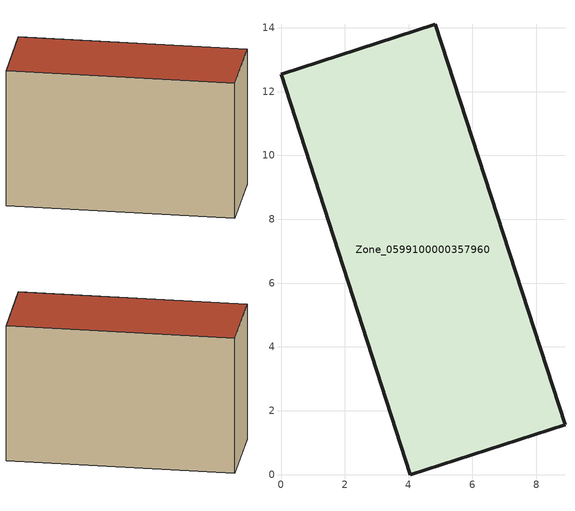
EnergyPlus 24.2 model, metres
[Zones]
Zone_0599100000357960
 floor ground (C_G): 4.06,0 0,12.54 4.84,14.11 8.9,1.56 z3.16
 wall outside (C_F): 4.06,0 8.9,1.56 4.84,14.11 0,12.54 4.06,0 z3.16:11.52
 roof outside (C_R): 0,12.54 4.06,0 8.9,1.56 4.84,14.11 z11.52
[BUILDING]
Pand.0599100000357960: North Axis=0; Terrain=City; Loads Convergence Tolerance Value=0.04; Temperature Convergence Tolerance Value=0.4; Solar Distribution=FullExterior; Maximum Number of Warmup Days=25; Minimum Number of Warmup Days=1
[Site:Location]
Rotterdam.The.Hague.AP_ZH_NLD Design_Conditions: Latitude=51.96; Longitude=4.45; Time Zone=1; Elevation=-4.5
[SITE:GROUNDTEMPERATURE:BUILDINGSURFACE]
18, 18, 18, 18, 18, 18, 18, 18, 18, 18, 18, 18
[MATERIAL] Thermal Absorptance=0.9; Solar Absorptance=0.7; Visible Absorptance=0.7
Name | Roughness | Thickness | Conductivity | Density | Specific Heat
G.TI.1992-2005 | MediumSmooth | 0.15 | 0.06 | 540 | 1210
F.TI.1992-2005 | Rough | 0.3 | 0.12 | 1920 | 840
R.TI.1992-2005 | MediumRough | 0.2 | 0.08 | 1500 | 1000
[CONSTRUCTION]
C_G: G.TI.1992-2005
C_F: F.TI.1992-2005
C_R: R.TI.1992-2005
[ZONE]
Zone_0599100000357960: Type=1; Multiplier=1; Ceiling Height=Autocalculate; Volume=Autocalculate; Floor Area=autocalculate; Part of Total Floor Area=Yes
[ZONEINFILTRATION:DESIGNFLOWRATE]
Infil_Zone_0599100000357960: Zone or ZoneList or Space or SpaceList=Zone_0599100000357960; Schedule=AlwaysOn; Design Flow Rate Calculation Method=Flow/Area; Flow Rate per Floor Area=0.0015; Constant Term Coefficient=1; Temperature Term Coefficient=0; Velocity Term Coefficient=0; Velocity Squared Term Coefficient=0
[HVACTEMPLATE:ZONE:IDEALLOADSAIRSYSTEM]
Zone_0599100000357960: Maximum Heating Supply Air Temperature=50; Minimum Cooling Supply Air Temperature=13; Maximum Heating Supply Air Humidity Ratio=0.0156; Minimum Cooling Supply Air Humidity Ratio=0.0077; Heating Limit=NoLimit; Cooling Limit=NoLimit; Dehumidification Control Type=ConstantSensibleHeatRatio; Cooling Sensible Heat Ratio=0.7; Dehumidification Setpoint=60; Humidification Control Type=None; Humidification Setpoint=30; Outdoor Air Method=None; Outdoor Air Flow Rate per Person=0.00944; Outdoor Air Flow Rate per Zone Floor Area=0; Outdoor Air Flow Rate per Zone=0; Demand Controlled Ventilation Type=None; Outdoor Air Economizer Type=NoEconomizer; Heat Recovery Type=None; Sensible Heat Recovery Effectiveness=0.7; Latent Heat Recovery Effectiveness=0.65
[ZONECONTROL:THERMOSTAT]
ThermostatControl_Zone_0599100000357960: Zone or ZoneList=Zone_0599100000357960; Control Type Schedule=DualSetpointControlType; Control 1=Thermostat_Zone_0599100000357960; Temperature Difference Between Cutout And Setpoint=0
[THERMOSTATSETPOINT:DUALSETPOINT]
Thermostat_Zone_0599100000357960: Heating Setpoint Temperature Schedule=HeatingSetpoint_Zone_0599100000357960; Cooling Setpoint Temperature Schedule=CoolingSetpoint_Zone_0599100000357960
[SCHEDULE:COMPACT]
HeatingSetpoint_Zone_0599100000357960: Through: 12/31, For: AllDays, Until: 24:00, 21
CoolingSetpoint_Zone_0599100000357960: Through: 12/31, For: AllDays, Until: 24:00, 24
DualSetpointControlType: Through: 12/31, For: AllDays, Until: 24:00, 4
AlwaysOn: Through: 12/31, For: AllDays, Until: 24:00, 1
